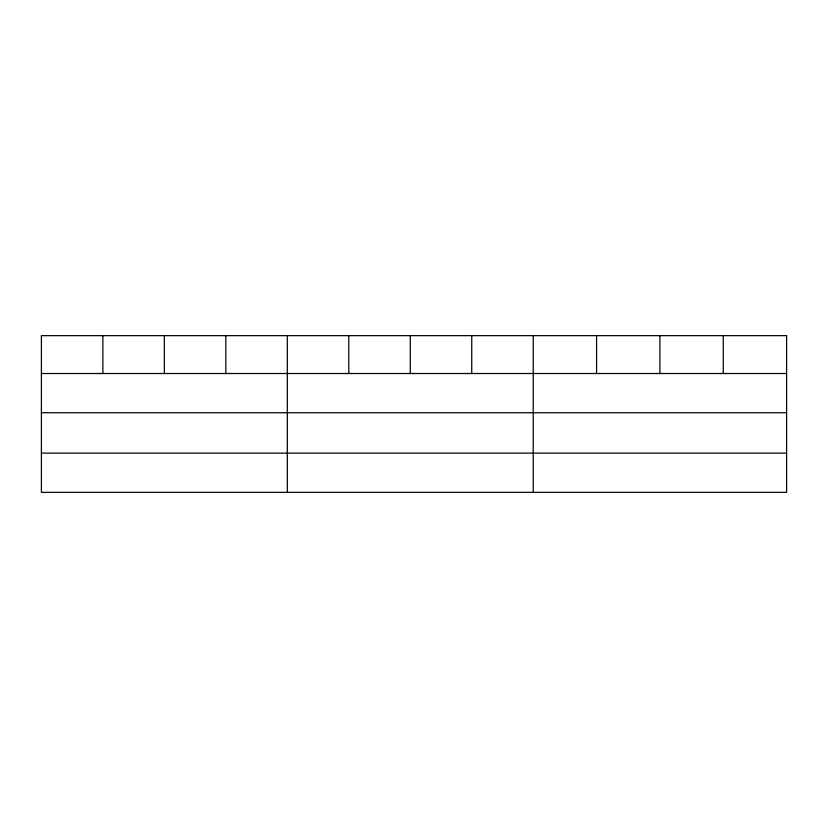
<?xml version="1.0" encoding="UTF-8"?>
<svg xmlns="http://www.w3.org/2000/svg" width="828" height="828" viewBox="0 0 828 828"><rect width="100%" height="100%" fill="white"/><g stroke="black" fill="none" stroke-linecap="round" stroke-linejoin="round"><path stroke-width="1.24" d="M41.4 373.511L786.6 373.511M41.4 412.727L786.6 412.727M41.4 453.133L786.6 453.133M723.258 335.65L723.258 373.511M659.916 335.65L659.916 373.511M596.574 335.65L596.574 373.511M533.232 335.65L533.232 492.349M471.753 335.65L471.753 373.511M410.274 335.65L410.274 373.511M348.795 335.65L348.795 373.511M287.316 335.65L287.316 492.349M225.837 335.65L225.837 373.511M164.358 335.65L164.358 373.511M102.879 335.65L102.879 373.511M786.6 335.65L41.4 335.65L41.4 492.349L786.6 492.349L786.6 335.65"/></g></svg>
